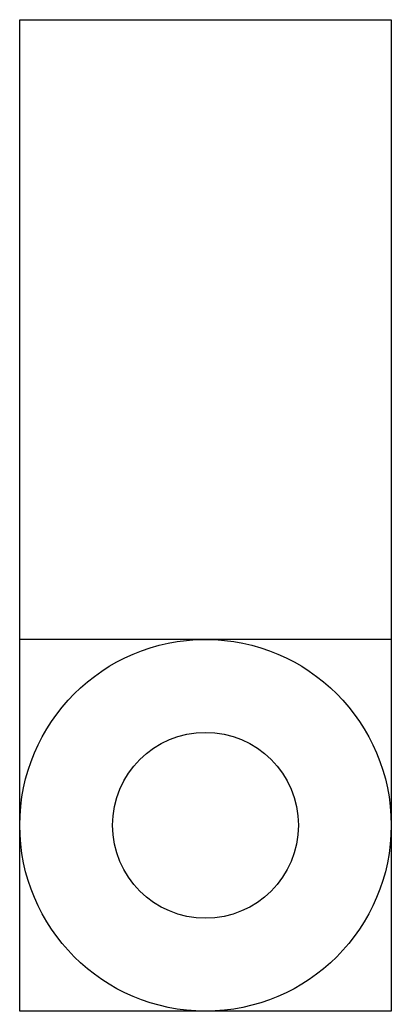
# Model space of a CAD drawing. Header units: millimetres. Extents: x -7.5 to 7.5, y -40 to 0.
import ezdxf

# ---------------------------------------------------------------- set-up
doc = ezdxf.new("R2010")
doc.units = ezdxf.units.MM
doc.layers.get('0').update_dxf_attribs({"linetype": 'CONTINUOUS'})

msp = doc.modelspace()

# ---------------------------------------------------------------- linework, layer by layer
for p, q in [((-7.5, 0, -45), (7.5, 0, -45)), ((-7.5, -40, -45), (-7.5, 0, -45)), ((-7.5, 0, -45), (7.5, 0, -45)), ((-7.5, -25, -45), (-7.5, 0, -45)), ((7.5, 0, -45), (7.5, -40, -45)), ((7.5, 0, -45), (7.5, -25, -45)), ((7.5, -25, -45), (-7.5, -25, -45)), ((7.5, -40, -45), (-7.5, -40, -45))]:
    msp.add_line(p, q)
for radius in [7.5, 3.75]:
    msp.add_circle((0, -32.5, -45), radius)

doc.saveas('drawing.dxf')
